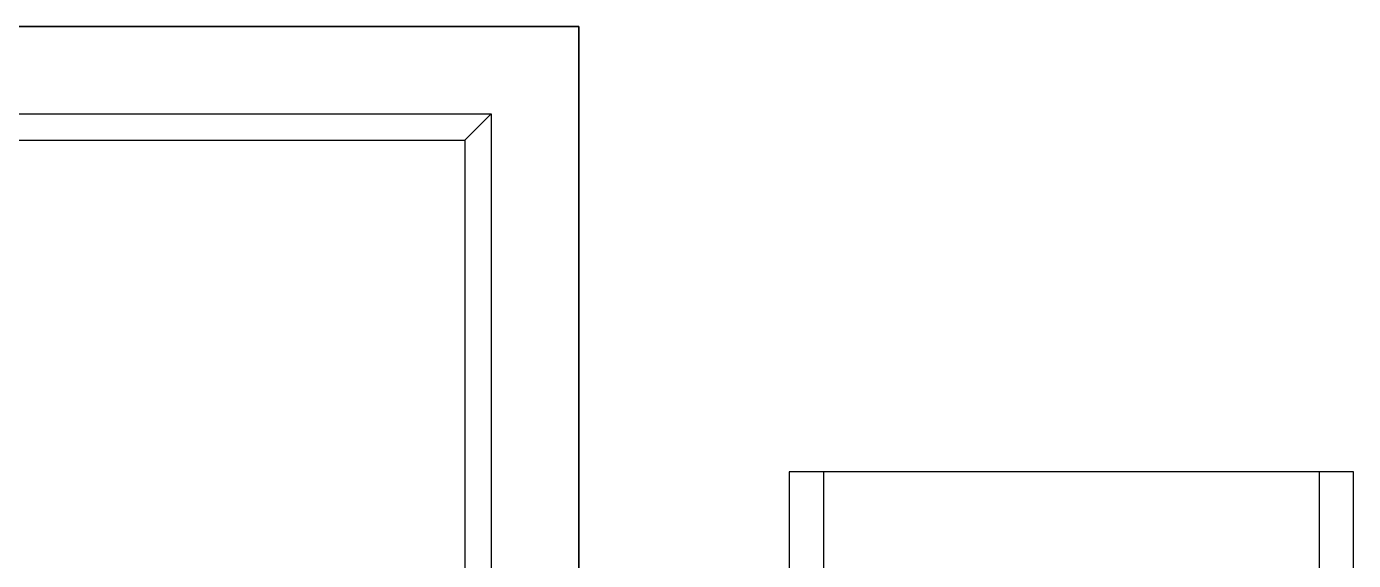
# Model space of a CAD drawing. Header units: inches. Extents: x 11.6 to 54.1, y 10.7 to 35.5.
# Drawn here: x 40.466 to 41.225, y 32.447 to 32.753 of the extents above; entities that cross this region are included whole.
import ezdxf

# ---------------------------------------------------------------- set-up
doc = ezdxf.new("R2010")
doc.units = ezdxf.units.IN
doc.header["$MEASUREMENT"] = 0
doc.layers.add('02', color=2, linetype='Continuous')

msp = doc.modelspace()

# ---------------------------------------------------------------- linework, layer by layer
at = {"layer": '02'}
for p, q in [((39.78219, 32.75318), (40.78219, 32.75318)), ((40.78219, 32.75318), (39.78219, 32.75318)), ((40.78219, 31.45318), (40.78219, 32.75318)), ((40.78219, 32.75318), (40.78219, 31.85318)), ((39.83219, 32.70318), (40.73219, 32.70318)), ((40.71719, 32.68818), (40.73219, 32.70318)), ((40.73219, 32.70318), (40.73219, 31.90318)), ((39.84719, 32.68818), (40.71719, 32.68818)), ((40.71719, 32.68818), (40.71719, 31.91818)), ((40.90253, 32.49815), (40.90253, 31.39859)), ((41.2252, 32.49815), (40.90253, 32.49815)), ((40.92222, 32.49815), (40.92222, 31.39859)), ((41.20551, 32.49815), (41.20551, 31.39859)), ((41.2252, 31.39859), (41.2252, 32.49815))]:
    msp.add_line(p, q, dxfattribs=at)

doc.saveas('drawing.dxf')
